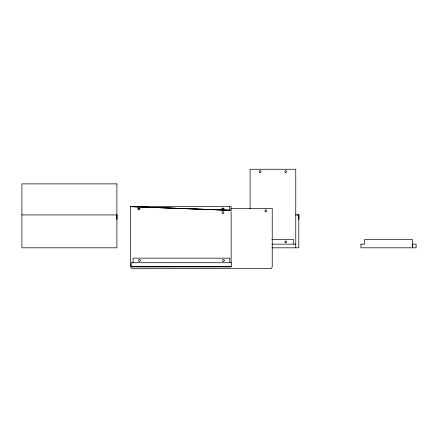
<?xml version="1.0" encoding="UTF-8"?>
<svg xmlns="http://www.w3.org/2000/svg" width="438" height="438" viewBox="0 0 438 438"><rect width="100%" height="100%" fill="white"/><g stroke="black" fill="none" stroke-linecap="round" stroke-linejoin="round"><path stroke-width="0.66" d="M21.9 214.927L116.891 214.927L116.891 219.235L116.891 217.916M296.986 214.927L298.815 214.927L298.815 219.235L298.809 217.916M116.891 217.21L116.891 214.927M137.954 208.455L140.001 208.455M221.935 208.455L223.982 208.455M230.81 208.455L272.239 208.455L272.239 266.912L271.325 268.494L132.49 268.74L130.907 267.826M231.133 266.912L130.661 266.912L130.661 206.632L231.133 206.632L231.133 210.284L211.631 209.627M295.398 214.927L298.815 214.927L298.815 247.809L271.905 247.809M271.91 239.591L293.712 239.591L293.712 244.158M271.91 244.158L295.765 244.158M231.133 210.284L130.727 206.632L139.563 206.96M140.921 207.01L151.121 207.388M152.479 207.437L186.473 208.696M187.836 208.745L210.273 209.578M132.019 206.632L229.78 210.284M130.661 265.089L130.727 265.559M298.809 214.927L298.815 217.21M295.765 247.809L295.765 169.26L250.098 169.26L250.098 209.03M231.133 211.784L231.133 261.639M229.846 262.723L229.846 258.157L133.026 258.157L133.026 262.723M229.309 206.632L229.309 210.547M360.934 244.158L360.934 247.809L416.1 247.809L416.1 244.158L412.448 244.158L412.448 247.809L412.448 239.591L364.586 239.591L364.586 244.158L360.934 244.158M116.891 183.872L21.9 183.872L21.9 247.809L116.891 247.809L116.891 183.872M231.669 262.723L131.197 262.723L131.197 266.381L231.669 266.381L231.669 262.723M222.991 261.234A0.914 0.914 0 0 0 224.365 260.44A0.914 0.914 0 0 0 222.991 259.652A0.914 0.914 0 0 0 222.991 261.234M138.961 261.234A0.914 0.914 0 0 0 140.33 260.44A0.914 0.914 0 0 0 138.961 259.652A0.914 0.914 0 0 0 138.961 261.234M138.37 209.671A0.914 0.914 0 0 0 139.793 208.981A0.914 0.914 0 0 0 138.485 208.094A0.914 0.914 0 0 0 138.37 209.671M222.46 213.361A0.914 0.914 0 0 0 223.829 212.567A0.914 0.914 0 0 0 222.46 211.778A0.914 0.914 0 0 0 222.46 213.361M222.269 209.561A0.914 0.914 0 0 0 223.796 209.15A0.914 0.914 0 0 0 222.679 208.034A0.914 0.914 0 0 0 222.269 209.561M265.39 211.532A0.914 0.914 0 0 0 266.758 210.738A0.914 0.914 0 0 0 265.39 209.95A0.914 0.914 0 0 0 265.39 211.532M285.264 242.663A0.914 0.914 0 0 0 286.633 241.875A0.914 0.914 0 0 0 285.264 241.081A0.914 0.914 0 0 0 285.264 242.663M259.619 172.293A0.914 0.914 0 0 0 261.053 171.619A0.914 0.914 0 0 0 259.756 170.716A0.914 0.914 0 0 0 259.619 172.293M285.072 172.189A0.914 0.914 0 0 0 286.6 171.778A0.914 0.914 0 0 0 285.483 170.661A0.914 0.914 0 0 0 285.072 172.189"/></g></svg>
